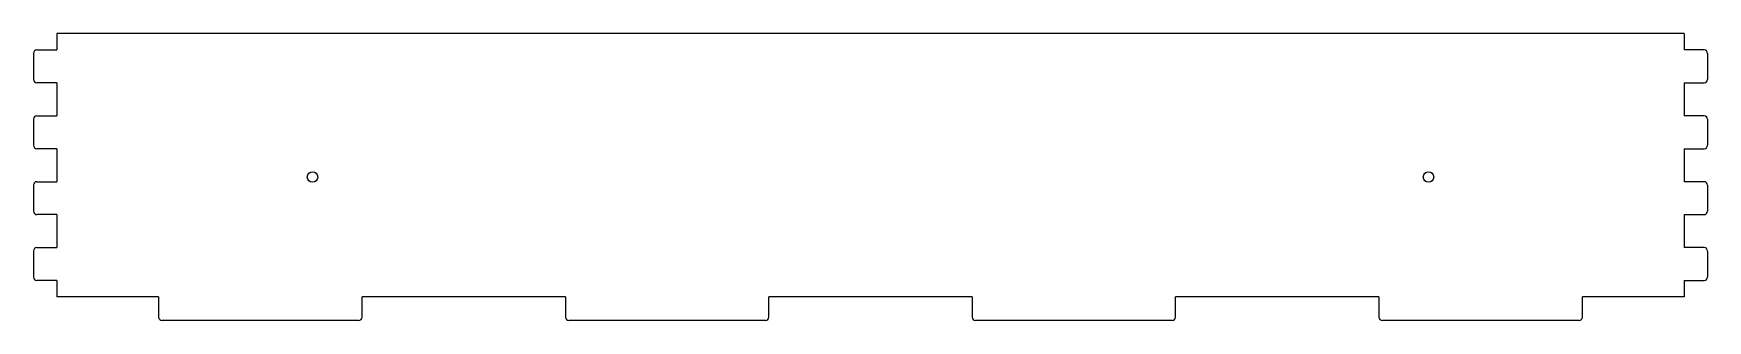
# Model space of a CAD drawing. Header units: millimetres. Extents: x 0 to 969, y 0 to 166.
import ezdxf

# ---------------------------------------------------------------- set-up
doc = ezdxf.new("R2010")
doc.units = ezdxf.units.MM
doc.layers.add('CutProfile', color=7, linetype='CONTINUOUS')

msp = doc.modelspace()

# ---------------------------------------------------------------- linework, layer by layer
at = {"layer": 'CutProfile'}
for p, q in [((13.6, 166), (13.6, 156.475)), ((955.6, 166), (13.6, 166)), ((955.6, 166), (955.6, 156.475)), ((2, 156.475), (13.6, 156.475)), ((967.2, 156.475), (955.6, 156.475)), ((0, 154.475), (0, 139.425)), ((969.2, 154.475), (969.2, 139.425)), ((13.6, 137.425), (2, 137.425)), ((13.6, 137.425), (13.6, 118.375)), ((955.6, 137.425), (967.2, 137.425)), ((955.6, 137.425), (955.6, 118.375)), ((0, 116.375), (0, 101.325)), ((2, 118.375), (13.6, 118.375)), ((967.2, 118.375), (955.6, 118.375)), ((969.2, 116.375), (969.2, 101.325)), ((13.6, 99.325), (2, 99.325)), ((13.6, 99.325), (13.6, 80.275)), ((955.6, 99.325), (967.2, 99.325)), ((955.6, 99.325), (955.6, 80.275)), ((0, 78.275), (0, 63.225)), ((2, 80.275), (13.6, 80.275)), ((967.2, 80.275), (955.6, 80.275)), ((969.2, 78.275), (969.2, 63.225)), ((13.6, 61.225), (2, 61.225)), ((13.6, 61.225), (13.6, 42.175)), ((955.6, 61.225), (967.2, 61.225)), ((955.6, 61.225), (955.6, 42.175)), ((0, 40.175), (0, 25.125)), ((2, 42.175), (13.6, 42.175)), ((967.2, 42.175), (955.6, 42.175)), ((969.2, 40.175), (969.2, 25.125)), ((13.6, 23.125), (2, 23.125)), ((13.6, 23.125), (13.6, 13.6)), ((955.6, 23.125), (967.2, 23.125)), ((955.6, 23.125), (955.6, 13.6)), ((72.475, 13.6), (13.6, 13.6)), ((72.475, 13.6), (72.475, 2)), ((307.975, 13.6), (190.225, 13.6)), ((190.225, 2), (190.225, 13.6)), ((307.975, 13.6), (307.975, 2)), ((543.475, 13.6), (425.725, 13.6)), ((425.725, 2), (425.725, 13.6)), ((543.475, 13.6), (543.475, 2)), ((778.975, 13.6), (661.225, 13.6)), ((661.225, 2), (661.225, 13.6)), ((778.975, 13.6), (778.975, 2)), ((955.6, 13.6), (896.725, 13.6)), ((896.725, 2), (896.725, 13.6)), ((188.225, 0), (74.475, 0)), ((423.725, 0), (309.975, 0)), ((659.225, 0), (545.475, 0)), ((894.725, 0), (780.975, 0))]:
    msp.add_line(p, q, dxfattribs=at)
for centre in [(161.533, 83), (807.667, 83)]:
    msp.add_circle(centre, 3, dxfattribs=at)
for centre, start, end in [((2, 154.475), 90, 180), ((967.2, 154.475), 0, 90), ((2, 139.425), 180, -90), ((967.2, 139.425), -90, 0), ((2, 116.375), 90, 180), ((967.2, 116.375), 0, 90), ((2, 101.325), 180, -90), ((967.2, 101.325), -90, 0), ((2, 78.275), 90, 180), ((967.2, 78.275), 0, 90), ((2, 63.225), 180, -90), ((967.2, 63.225), -90, 0), ((2, 40.175), 90, 180), ((967.2, 40.175), 0, 90), ((2, 25.125), 180, -90), ((967.2, 25.125), -90, 0), ((74.475, 2), 180, -90), ((188.225, 2), -90, 0), ((309.975, 2), 180, -90), ((423.725, 2), -90, 0), ((545.475, 2), 180, -90), ((659.225, 2), -90, 0), ((780.975, 2), 180, -90), ((894.725, 2), -90, 0)]:
    msp.add_arc(centre, 2, start, end, dxfattribs=at)

doc.saveas('drawing.dxf')
